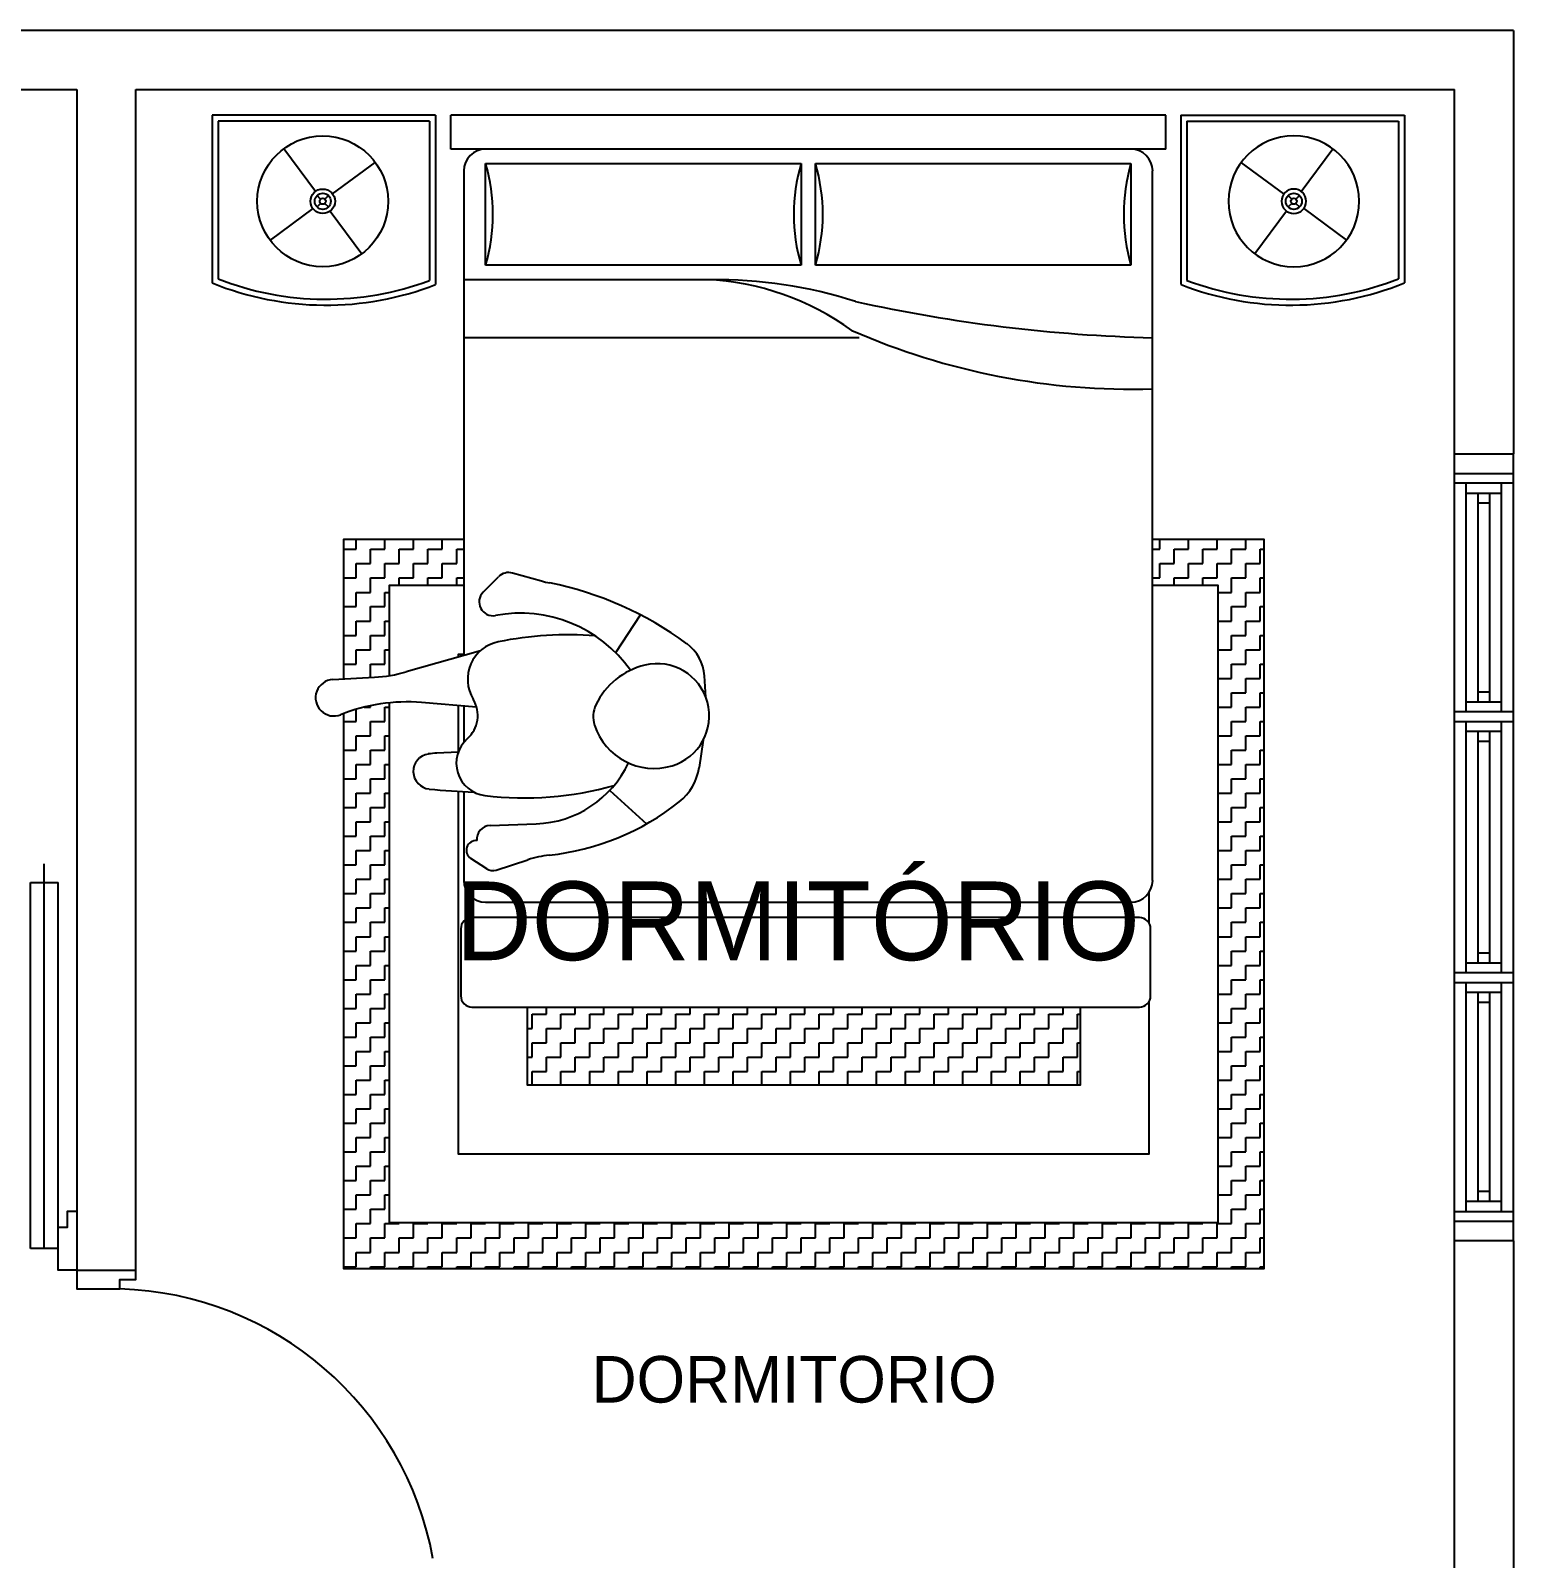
# Model space of a CAD drawing. Header units: inches. Extents: x 105.6 to 147.4, y 37.5 to 62.2.
# Drawn here: x 124.387 to 128.155, y 47.935 to 51.817 of the extents above; entities that cross this region are included whole.
import ezdxf

# ---------------------------------------------------------------- set-up
doc = ezdxf.new("R2010")
doc.units = ezdxf.units.IN
doc.header["$MEASUREMENT"] = 0
for name, color, linetype in [('detalle ventanas', 2, 'Continuous'), ('Gente', 11, 'Continuous'), ('HAMBAS', 2, 'Continuous'), ('P1', 1, 'Continuous'), ('ptyvt', 2, 'Continuous'), ('puertas y ventanas', 1, 'Continuous')]:
    doc.layers.add(name, color=color, linetype=linetype)
doc.layers.add('TEXTO', color=2, linetype='Continuous', lineweight=15)
doc.styles.add('ATT', font='archfree.shx')
doc.styles.add('STYLE1', font='archfree.shx')

# ---------------------------------------------------------------- blocks, each defined once
blk = doc.blocks.new('12PLMP01')
for p, q in [((0, 1.5), (0, 8)), ((-1.5, 0), (-8, 0)), ((1.5, 0), (8, 0)), ((0, -1.5), (0, -8))]:
    blk.add_line(p, q)
for radius in [8, 1.5]:
    blk.add_circle((0, 0), radius)
at = {"style": 'ATT'}
for tag, p, flags in [('ITEM', (12, 6), 3), ('ROOM_NUMBER', (12, -2), 1), ('DIAMETER', (12, -11), 3)]:
    blk.add_attdef(tag, p, '', height=6, dxfattribs=dict(at, flags=flags))

msp = doc.modelspace()

# ---------------------------------------------------------------- hatches: boundary and pattern name
at = {"layer": 'HAMBAS', "true_color": 0xb58f8a}
h = msp.add_hatch(dxfattribs=at)
h.set_pattern_fill('ZIGZAG', color=33, scale=0.291667, angle=720, style=0)
h.set_pattern_definition([(0, (50.8496, -7.410992), (0.036458333, 0.036458333), [0.036458333, -0.036458333]), (90, (50.88606, -7.410992), (-0.036458333, 0.036458333), [0.036458333, -0.036458333])])
h.paths.add_polyline_path([(125.6498, 49.1375), (127.0539, 49.1375), (127.0539, 49.3361), (125.6498, 49.3361)])

# ---------------------------------------------------------------- linework, layer by layer
at = {"color": 2}
msp.add_line((124.3874, 48.7223), (124.3874, 49.6523), dxfattribs=at)
at = {"layer": 'detalle ventanas', "color": 5}
for p, q in [((128.1551, 51.8175), (120.5051, 51.8175)), ((128.1551, 51.8175), (128.1551, 50.7421)), ((120.6551, 51.6675), (124.5051, 51.6675)), ((124.5051, 51.6675), (124.5051, 48.6675)), ((124.6551, 48.6675), (124.6551, 51.6675)), ((124.6551, 51.6675), (128.0051, 51.6675)), ((128.0051, 50.7421), (128.0051, 51.6675)), ((128.0051, 50.7421), (128.1551, 50.7421)), ((128.0051, 47.8175), (128.0051, 48.7421)), ((128.1551, 48.7421), (128.0051, 48.7421)), ((128.1551, 48.7421), (128.1551, 40.4175)), ((124.5051, 48.6675), (124.6551, 48.6675))]:
    msp.add_line(p, q, dxfattribs=at)
at = {"layer": 'Gente'}
for p, q in [((125.6857, 50.4188), (125.6122, 50.439)), ((125.5374, 50.3902), (125.5763, 50.4294)), ((125.8741, 50.2368), (125.9368, 50.3331)), ((125.5307, 50.2416), (125.3416, 50.1877)), ((125.1554, 50.1684), (125.2614, 50.1742)), ((126.1028, 50.124), (126.0994, 50.1776)), ((125.5207, 50.0985), (125.3808, 50.11)), ((126.0966, 50.0146), (126.0859, 49.9448)), ((125.474, 49.9836), (125.4198, 49.9814)), ((125.859, 49.8867), (125.9523, 49.8016)), ((125.5548, 49.7974), (125.6723, 49.8018)), ((125.6044, 49.8052), (125.6044, 49.8052)), ((125.6044, 49.8052), (125.6044, 49.8052)), ((125.5466, 49.6873), (125.5061, 49.7138)), ((125.5703, 49.6842), (125.651, 49.7105)), ((125.5635, 49.6878), (125.5635, 49.6878))]:
    msp.add_line(p, q, dxfattribs=at)
for centre, radius, start, end in [((125.6024, 50.4034), 0.0369, 74.6488, 135.191), ((125.7661, 50.7117), 0.3037, 254.6488, 258.7098), ((125.5359, 49.5589), 0.8718, 53.4823, 78.7098), ((125.5622, 50.3656), 0.035, 135.191, 280.5352), ((125.6314, 49.9932), 0.3438, 35.3591, 100.5352), ((125.7516, 49.4087), 0.8733, 85.358, 101.6194), ((125.5953, 50.1689), 0.0973, 101.6194, 211.1132), ((125.9888, 50.1705), 0.1109, 3.6797, 53.4823), ((125.9918, 50.0244), 0.1859, 103.6582, 154.5338), ((125.9792, 50.0762), 0.1326, 286.6404, 103.6582), ((125.158, 50.1221), 0.0464, 93.1353, 291.7806), ((125.2413, 50.5395), 0.3658, 273.1353, 285.909), ((125.3437, 49.6573), 0.4542, 85.3146, 111.7806), ((125.4435, 50.0772), 0.0801, 311.773, 31.1132), ((125.8873, 50.0741), 0.0702, 154.5338, 197.9036), ((125.9717, 50.1013), 0.1588, 197.9036, 286.6404), ((125.5519, 49.9558), 0.0827, 131.773, 262.9174), ((125.4047, 49.9349), 0.0448, 98.8442, 264.2352), ((125.428, 49.7855), 0.1961, 92.4022, 98.8442), ((125.6622, 50.0717), 0.27, 272.1383, 334.7594), ((125.9496, 49.9656), 0.138, 308.5038, 351.3134), ((125.5722, 51.5936), 1.712, 264.2352, 268.0342), ((125.6432, 50.6905), 0.823, 262.9174, 286.0136), ((125.6366, 50.359), 0.6406, 276.1348, 308.5038), ((125.5561, 49.7628), 0.0346, 92.1383, 186.3), ((125.5196, 49.7345), 0.0247, 85.0614, 236.7735), ((125.7335, 49.4572), 0.2664, 96.1348, 108.0511), ((125.5617, 49.7104), 0.0276, 236.7735, 288.0511)]:
    msp.add_arc(centre, radius, start, end, dxfattribs=at)
at = {"layer": 'HAMBAS', "color": 33, "true_color": 0xb58f8a}
for p, q in [((125.2149, 50.4994), (125.2149, 50.5248)), ((125.2878, 50.4994), (125.2878, 50.5248)), ((125.3607, 50.4994), (125.3607, 50.5248)), ((125.4336, 50.4994), (125.4336, 50.5248)), ((127.2565, 50.4994), (127.2565, 50.5248)), ((127.3295, 50.4994), (127.3295, 50.5248)), ((127.4024, 50.4994), (127.4024, 50.5248)), ((127.4753, 50.4994), (127.4753, 50.5248)), ((125.1831, 50.4994), (125.2149, 50.4994)), ((125.2513, 50.4994), (125.2878, 50.4994)), ((125.2513, 50.4629), (125.2513, 50.4994)), ((125.3242, 50.4994), (125.3607, 50.4994)), ((125.3242, 50.4629), (125.3242, 50.4994)), ((125.3972, 50.4994), (125.4336, 50.4994)), ((125.3972, 50.4629), (125.3972, 50.4994)), ((125.4701, 50.4994), (125.4884, 50.4994)), ((125.4701, 50.4629), (125.4701, 50.4994)), ((127.2384, 50.4994), (127.2565, 50.4994)), ((127.293, 50.4994), (127.3295, 50.4994)), ((127.293, 50.4629), (127.293, 50.4994)), ((127.3659, 50.4994), (127.4024, 50.4994)), ((127.3659, 50.4629), (127.3659, 50.4994)), ((127.4388, 50.4994), (127.4753, 50.4994)), ((127.4388, 50.4629), (127.4388, 50.4994)), ((127.5117, 50.4994), (127.5206, 50.4994)), ((127.5117, 50.4629), (127.5117, 50.4994)), ((125.2149, 50.4629), (125.2513, 50.4629)), ((125.2149, 50.4265), (125.2149, 50.4629)), ((125.2878, 50.4629), (125.3242, 50.4629)), ((125.2878, 50.4265), (125.2878, 50.4629)), ((125.3607, 50.4629), (125.3972, 50.4629)), ((125.3607, 50.4265), (125.3607, 50.4629)), ((125.4336, 50.4629), (125.4701, 50.4629)), ((125.4336, 50.4265), (125.4336, 50.4629)), ((127.2565, 50.4629), (127.293, 50.4629)), ((127.2565, 50.4265), (127.2565, 50.4629)), ((127.3295, 50.4629), (127.3659, 50.4629)), ((127.3295, 50.4265), (127.3295, 50.4629)), ((127.4024, 50.4629), (127.4388, 50.4629)), ((127.4024, 50.4265), (127.4024, 50.4629)), ((127.4753, 50.4629), (127.5117, 50.4629)), ((127.4753, 50.4265), (127.4753, 50.4629)), ((125.1831, 50.4265), (125.2149, 50.4265)), ((125.2513, 50.4265), (125.2878, 50.4265)), ((125.2513, 50.39), (125.2513, 50.4265)), ((125.3242, 50.4265), (125.3607, 50.4265)), ((125.3242, 50.4081), (125.3242, 50.4265)), ((125.3972, 50.4265), (125.4336, 50.4265)), ((125.3972, 50.4081), (125.3972, 50.4265)), ((125.4701, 50.4265), (125.4884, 50.4265)), ((125.4701, 50.4081), (125.4701, 50.4265)), ((127.2384, 50.4265), (127.2565, 50.4265)), ((127.293, 50.4265), (127.3295, 50.4265)), ((127.293, 50.4081), (127.293, 50.4265)), ((127.3659, 50.4265), (127.4024, 50.4265)), ((127.3659, 50.4081), (127.3659, 50.4265)), ((127.4388, 50.4265), (127.4753, 50.4265)), ((127.4388, 50.39), (127.4388, 50.4265)), ((127.5117, 50.4265), (127.5206, 50.4265)), ((127.5117, 50.39), (127.5117, 50.4265)), ((125.2149, 50.39), (125.2513, 50.39)), ((125.2149, 50.3536), (125.2149, 50.39)), ((125.2878, 50.39), (125.2998, 50.39)), ((125.2878, 50.3536), (125.2878, 50.39)), ((127.4039, 50.39), (127.4388, 50.39)), ((127.4753, 50.39), (127.5117, 50.39)), ((127.4753, 50.3536), (127.4753, 50.39)), ((125.1831, 50.3536), (125.2149, 50.3536)), ((125.2149, 50.3171), (125.2513, 50.3171)), ((125.2149, 50.2806), (125.2149, 50.3171)), ((125.2513, 50.3536), (125.2878, 50.3536)), ((125.2513, 50.3171), (125.2513, 50.3536)), ((125.2878, 50.3171), (125.2998, 50.3171)), ((125.2878, 50.2806), (125.2878, 50.3171)), ((127.4039, 50.3171), (127.4388, 50.3171)), ((127.4388, 50.3536), (127.4753, 50.3536)), ((127.4388, 50.3171), (127.4388, 50.3536)), ((127.4753, 50.3171), (127.5117, 50.3171)), ((127.4753, 50.2806), (127.4753, 50.3171)), ((127.5117, 50.3536), (127.5206, 50.3536)), ((127.5117, 50.3171), (127.5117, 50.3536)), ((125.1831, 50.2806), (125.2149, 50.2806)), ((125.2513, 50.2806), (125.2878, 50.2806)), ((125.2513, 50.2442), (125.2513, 50.2806)), ((127.4388, 50.2806), (127.4753, 50.2806)), ((127.4388, 50.2442), (127.4388, 50.2806)), ((127.5117, 50.2806), (127.5206, 50.2806)), ((127.5117, 50.2442), (127.5117, 50.2806)), ((125.2149, 50.2442), (125.2513, 50.2442)), ((125.2149, 50.2077), (125.2149, 50.2442)), ((125.2878, 50.2442), (125.2998, 50.2442)), ((125.2878, 50.2077), (125.2878, 50.2442)), ((127.4039, 50.2442), (127.4388, 50.2442)), ((127.4753, 50.2442), (127.5117, 50.2442)), ((127.4753, 50.2077), (127.4753, 50.2442)), ((125.1831, 50.2077), (125.2149, 50.2077)), ((125.2513, 50.2077), (125.2878, 50.2077)), ((125.2513, 50.1737), (125.2513, 50.2077)), ((127.4388, 50.2077), (127.4753, 50.2077)), ((127.4388, 50.1713), (127.4388, 50.2077)), ((127.5117, 50.2077), (127.5206, 50.2077)), ((127.5117, 50.1713), (127.5117, 50.2077)), ((127.4039, 50.1713), (127.4388, 50.1713)), ((127.4753, 50.1713), (127.5117, 50.1713)), ((127.4753, 50.1348), (127.4753, 50.1713)), ((127.4388, 50.1348), (127.4753, 50.1348)), ((127.4388, 50.0984), (127.4388, 50.1348)), ((127.5117, 50.1348), (127.5206, 50.1348)), ((127.5117, 50.0984), (127.5117, 50.1348)), ((125.2149, 50.0619), (125.2149, 50.0928)), ((125.2352, 50.0984), (125.2513, 50.0984)), ((125.2513, 50.0984), (125.2513, 50.102)), ((125.2878, 50.0984), (125.2998, 50.0984)), ((125.2878, 50.0619), (125.2878, 50.0984)), ((127.4039, 50.0984), (127.4388, 50.0984)), ((127.4753, 50.0984), (127.5117, 50.0984)), ((127.4753, 50.0619), (127.4753, 50.0984)), ((125.1831, 50.0619), (125.2149, 50.0619)), ((125.2513, 50.0619), (125.2878, 50.0619)), ((125.2513, 50.0254), (125.2513, 50.0619)), ((127.4388, 50.0619), (127.4753, 50.0619)), ((127.4388, 50.0254), (127.4388, 50.0619)), ((127.5117, 50.0619), (127.5206, 50.0619)), ((127.5117, 50.0254), (127.5117, 50.0619)), ((125.2149, 50.0254), (125.2513, 50.0254)), ((125.2149, 49.989), (125.2149, 50.0254)), ((125.2878, 50.0254), (125.2998, 50.0254)), ((125.2878, 49.989), (125.2878, 50.0254)), ((127.4039, 50.0254), (127.4388, 50.0254)), ((127.4753, 50.0254), (127.5117, 50.0254)), ((127.4753, 49.989), (127.4753, 50.0254)), ((125.1831, 49.989), (125.2149, 49.989)), ((125.2513, 49.989), (125.2878, 49.989)), ((125.2513, 49.9525), (125.2513, 49.989)), ((127.4388, 49.989), (127.4753, 49.989)), ((127.4388, 49.9525), (127.4388, 49.989)), ((127.5117, 49.989), (127.5206, 49.989)), ((127.5117, 49.9525), (127.5117, 49.989)), ((125.2149, 49.9525), (125.2513, 49.9525)), ((125.2149, 49.9161), (125.2149, 49.9525)), ((125.2878, 49.9525), (125.2998, 49.9525)), ((125.2878, 49.9161), (125.2878, 49.9525)), ((127.4039, 49.9525), (127.4388, 49.9525)), ((127.4753, 49.9525), (127.5117, 49.9525)), ((127.4753, 49.9161), (127.4753, 49.9525)), ((125.1831, 49.9161), (125.2149, 49.9161)), ((125.2513, 49.9161), (125.2878, 49.9161)), ((125.2513, 49.8796), (125.2513, 49.9161)), ((127.4388, 49.9161), (127.4753, 49.9161)), ((127.4388, 49.8796), (127.4388, 49.9161)), ((127.5117, 49.9161), (127.5206, 49.9161)), ((127.5117, 49.8796), (127.5117, 49.9161)), ((125.2149, 49.8796), (125.2513, 49.8796)), ((125.2149, 49.8431), (125.2149, 49.8796)), ((125.2878, 49.8796), (125.2998, 49.8796)), ((125.2878, 49.8431), (125.2878, 49.8796)), ((127.4039, 49.8796), (127.4388, 49.8796)), ((127.4753, 49.8796), (127.5117, 49.8796)), ((127.4753, 49.8431), (127.4753, 49.8796)), ((125.1831, 49.8431), (125.2149, 49.8431)), ((125.2513, 49.8431), (125.2878, 49.8431)), ((125.2513, 49.8067), (125.2513, 49.8431)), ((127.4388, 49.8431), (127.4753, 49.8431)), ((127.4388, 49.8067), (127.4388, 49.8431)), ((127.5117, 49.8431), (127.5206, 49.8431)), ((127.5117, 49.8067), (127.5117, 49.8431)), ((125.2149, 49.8067), (125.2513, 49.8067)), ((125.2149, 49.7702), (125.2149, 49.8067)), ((125.2878, 49.8067), (125.2998, 49.8067)), ((125.2878, 49.7702), (125.2878, 49.8067)), ((127.4039, 49.8067), (127.4388, 49.8067)), ((127.4753, 49.8067), (127.5117, 49.8067)), ((127.4753, 49.7702), (127.4753, 49.8067)), ((125.1831, 49.7702), (125.2149, 49.7702)), ((125.2149, 49.7338), (125.2513, 49.7338)), ((125.2149, 49.6973), (125.2149, 49.7338)), ((125.2513, 49.7702), (125.2878, 49.7702)), ((125.2513, 49.7338), (125.2513, 49.7702)), ((125.2878, 49.7338), (125.2998, 49.7338)), ((125.2878, 49.6973), (125.2878, 49.7338)), ((127.4039, 49.7338), (127.4388, 49.7338)), ((127.4388, 49.7702), (127.4753, 49.7702)), ((127.4388, 49.7338), (127.4388, 49.7702)), ((127.4753, 49.7338), (127.5117, 49.7338)), ((127.4753, 49.6973), (127.4753, 49.7338)), ((127.5117, 49.7702), (127.5206, 49.7702)), ((127.5117, 49.7338), (127.5117, 49.7702)), ((125.1831, 49.6973), (125.2149, 49.6973)), ((125.2513, 49.6973), (125.2878, 49.6973)), ((125.2513, 49.6609), (125.2513, 49.6973)), ((127.4388, 49.6973), (127.4753, 49.6973)), ((127.4388, 49.6609), (127.4388, 49.6973)), ((127.5117, 49.6973), (127.5206, 49.6973)), ((127.5117, 49.6609), (127.5117, 49.6973)), ((125.2149, 49.6609), (125.2513, 49.6609)), ((125.2149, 49.6244), (125.2149, 49.6609)), ((125.2878, 49.6609), (125.2998, 49.6609)), ((125.2878, 49.6244), (125.2878, 49.6609)), ((127.4039, 49.6609), (127.4388, 49.6609)), ((127.4753, 49.6609), (127.5117, 49.6609)), ((127.4753, 49.6244), (127.4753, 49.6609)), ((125.1831, 49.6244), (125.2149, 49.6244)), ((125.2513, 49.6244), (125.2878, 49.6244)), ((125.2513, 49.5879), (125.2513, 49.6244)), ((127.4388, 49.6244), (127.4753, 49.6244)), ((127.4388, 49.5879), (127.4388, 49.6244)), ((127.5117, 49.6244), (127.5206, 49.6244)), ((127.5117, 49.5879), (127.5117, 49.6244)), ((125.2149, 49.5879), (125.2513, 49.5879)), ((125.2149, 49.5515), (125.2149, 49.5879)), ((125.2878, 49.5879), (125.2998, 49.5879)), ((125.2878, 49.5515), (125.2878, 49.5879)), ((127.4039, 49.5879), (127.4388, 49.5879)), ((127.4753, 49.5879), (127.5117, 49.5879)), ((127.4753, 49.5515), (127.4753, 49.5879)), ((125.1831, 49.5515), (125.2149, 49.5515)), ((125.2513, 49.5515), (125.2878, 49.5515)), ((125.2513, 49.515), (125.2513, 49.5515)), ((127.4388, 49.5515), (127.4753, 49.5515)), ((127.4388, 49.515), (127.4388, 49.5515)), ((127.5117, 49.5515), (127.5206, 49.5515)), ((127.5117, 49.515), (127.5117, 49.5515)), ((125.2149, 49.515), (125.2513, 49.515)), ((125.2149, 49.4786), (125.2149, 49.515)), ((125.2878, 49.515), (125.2998, 49.515)), ((125.2878, 49.4786), (125.2878, 49.515)), ((127.4039, 49.515), (127.4388, 49.515)), ((127.4753, 49.515), (127.5117, 49.515)), ((127.4753, 49.4786), (127.4753, 49.515)), ((125.1831, 49.4786), (125.2149, 49.4786)), ((125.2513, 49.4786), (125.2878, 49.4786)), ((125.2513, 49.4421), (125.2513, 49.4786)), ((127.4388, 49.4786), (127.4753, 49.4786)), ((127.4388, 49.4421), (127.4388, 49.4786)), ((127.5117, 49.4786), (127.5206, 49.4786)), ((127.5117, 49.4421), (127.5117, 49.4786)), ((125.2149, 49.4421), (125.2513, 49.4421)), ((125.2149, 49.4056), (125.2149, 49.4421)), ((125.2878, 49.4421), (125.2998, 49.4421)), ((125.2878, 49.4056), (125.2878, 49.4421)), ((127.4039, 49.4421), (127.4388, 49.4421)), ((127.4753, 49.4421), (127.5117, 49.4421)), ((127.4753, 49.4056), (127.4753, 49.4421)), ((125.1831, 49.4056), (125.2149, 49.4056)), ((125.2513, 49.4056), (125.2878, 49.4056)), ((125.2513, 49.3692), (125.2513, 49.4056)), ((127.4388, 49.4056), (127.4753, 49.4056)), ((127.4388, 49.3692), (127.4388, 49.4056)), ((127.5117, 49.4056), (127.5206, 49.4056)), ((127.5117, 49.3692), (127.5117, 49.4056)), ((125.2149, 49.3692), (125.2513, 49.3692)), ((125.2149, 49.3327), (125.2149, 49.3692)), ((125.2878, 49.3692), (125.2998, 49.3692)), ((125.2878, 49.3327), (125.2878, 49.3692)), ((127.4039, 49.3692), (127.4388, 49.3692)), ((127.4753, 49.3692), (127.5117, 49.3692)), ((127.4753, 49.3327), (127.4753, 49.3692)), ((125.1831, 49.3327), (125.2149, 49.3327)), ((125.2513, 49.3327), (125.2878, 49.3327)), ((125.2513, 49.2963), (125.2513, 49.3327)), ((127.4388, 49.3327), (127.4753, 49.3327)), ((127.4388, 49.2963), (127.4388, 49.3327)), ((127.5117, 49.3327), (127.5206, 49.3327)), ((127.5117, 49.2963), (127.5117, 49.3327)), ((125.2149, 49.2963), (125.2513, 49.2963)), ((125.2149, 49.2598), (125.2149, 49.2963)), ((125.2878, 49.2963), (125.2998, 49.2963)), ((125.2878, 49.2598), (125.2878, 49.2963)), ((127.4039, 49.2963), (127.4388, 49.2963)), ((127.4753, 49.2963), (127.5117, 49.2963)), ((127.4753, 49.2598), (127.4753, 49.2963)), ((125.1831, 49.2598), (125.2149, 49.2598)), ((125.2513, 49.2598), (125.2878, 49.2598)), ((125.2513, 49.2234), (125.2513, 49.2598)), ((127.4388, 49.2598), (127.4753, 49.2598)), ((127.4388, 49.2234), (127.4388, 49.2598)), ((127.5117, 49.2598), (127.5206, 49.2598)), ((127.5117, 49.2234), (127.5117, 49.2598)), ((125.2149, 49.2234), (125.2513, 49.2234)), ((125.2149, 49.1869), (125.2149, 49.2234)), ((125.2878, 49.2234), (125.2998, 49.2234)), ((125.2878, 49.1869), (125.2878, 49.2234)), ((127.4039, 49.2234), (127.4388, 49.2234)), ((127.4753, 49.2234), (127.5117, 49.2234)), ((127.4753, 49.1869), (127.4753, 49.2234)), ((125.1831, 49.1869), (125.2149, 49.1869)), ((125.2513, 49.1869), (125.2878, 49.1869)), ((125.2513, 49.1504), (125.2513, 49.1869)), ((127.4388, 49.1869), (127.4753, 49.1869)), ((127.4388, 49.1504), (127.4388, 49.1869)), ((127.5117, 49.1869), (127.5206, 49.1869)), ((127.5117, 49.1504), (127.5117, 49.1869)), ((125.1831, 49.114), (125.2149, 49.114)), ((125.2149, 49.1504), (125.2513, 49.1504)), ((125.2149, 49.114), (125.2149, 49.1504)), ((125.2513, 49.114), (125.2878, 49.114)), ((125.2513, 49.0775), (125.2513, 49.114)), ((125.2878, 49.1504), (125.2998, 49.1504)), ((125.2878, 49.114), (125.2878, 49.1504)), ((127.4039, 49.1504), (127.4388, 49.1504)), ((127.4388, 49.114), (127.4753, 49.114)), ((127.4388, 49.0775), (127.4388, 49.114)), ((127.4753, 49.1504), (127.5117, 49.1504)), ((127.4753, 49.114), (127.4753, 49.1504)), ((127.5117, 49.114), (127.5206, 49.114)), ((127.5117, 49.0775), (127.5117, 49.114)), ((125.2149, 49.0775), (125.2513, 49.0775)), ((125.2149, 49.0411), (125.2149, 49.0775)), ((125.2878, 49.0775), (125.2998, 49.0775)), ((125.2878, 49.0411), (125.2878, 49.0775)), ((127.4039, 49.0775), (127.4388, 49.0775)), ((127.4753, 49.0775), (127.5117, 49.0775)), ((127.4753, 49.0411), (127.4753, 49.0775)), ((125.1831, 49.0411), (125.2149, 49.0411)), ((125.2513, 49.0411), (125.2878, 49.0411)), ((125.2513, 49.0046), (125.2513, 49.0411)), ((127.4388, 49.0411), (127.4753, 49.0411)), ((127.4388, 49.0046), (127.4388, 49.0411)), ((127.5117, 49.0411), (127.5206, 49.0411)), ((127.5117, 49.0046), (127.5117, 49.0411)), ((125.2149, 49.0046), (125.2513, 49.0046)), ((125.2149, 48.9681), (125.2149, 49.0046)), ((125.2878, 49.0046), (125.2998, 49.0046)), ((125.2878, 48.9681), (125.2878, 49.0046)), ((127.4039, 49.0046), (127.4388, 49.0046)), ((127.4753, 49.0046), (127.5117, 49.0046)), ((127.4753, 48.9681), (127.4753, 49.0046)), ((125.1831, 48.9681), (125.2149, 48.9681)), ((125.2513, 48.9681), (125.2878, 48.9681)), ((125.2513, 48.9317), (125.2513, 48.9681)), ((127.4388, 48.9681), (127.4753, 48.9681)), ((127.4388, 48.9317), (127.4388, 48.9681)), ((127.5117, 48.9681), (127.5206, 48.9681)), ((127.5117, 48.9317), (127.5117, 48.9681)), ((125.2149, 48.9317), (125.2513, 48.9317)), ((125.2149, 48.8952), (125.2149, 48.9317)), ((125.2878, 48.9317), (125.2998, 48.9317)), ((125.2878, 48.8952), (125.2878, 48.9317)), ((127.4039, 48.9317), (127.4388, 48.9317)), ((127.4753, 48.9317), (127.5117, 48.9317)), ((127.4753, 48.8952), (127.4753, 48.9317)), ((125.1831, 48.8952), (125.2149, 48.8952)), ((125.2513, 48.8952), (125.2878, 48.8952)), ((125.2513, 48.8588), (125.2513, 48.8952)), ((127.4388, 48.8952), (127.4753, 48.8952)), ((127.4388, 48.8588), (127.4388, 48.8952)), ((127.5117, 48.8952), (127.5206, 48.8952)), ((127.5117, 48.8588), (127.5117, 48.8952)), ((125.2149, 48.8588), (125.2513, 48.8588)), ((125.2149, 48.8223), (125.2149, 48.8588)), ((125.2878, 48.8588), (125.2998, 48.8588)), ((125.2878, 48.8223), (125.2878, 48.8588)), ((127.4039, 48.8588), (127.4388, 48.8588)), ((127.4753, 48.8588), (127.5117, 48.8588)), ((127.4753, 48.8223), (127.4753, 48.8588)), ((125.1831, 48.8223), (125.2149, 48.8223)), ((125.2513, 48.8223), (125.2878, 48.8223)), ((125.2513, 48.7859), (125.2513, 48.8223)), ((127.4388, 48.8223), (127.4753, 48.8223)), ((127.4388, 48.7859), (127.4388, 48.8223)), ((127.5117, 48.8223), (127.5206, 48.8223)), ((127.5117, 48.7859), (127.5117, 48.8223)), ((125.2149, 48.7859), (125.2513, 48.7859)), ((125.2149, 48.7494), (125.2149, 48.7859)), ((125.2878, 48.7859), (125.3242, 48.7859)), ((125.2878, 48.7494), (125.2878, 48.7859)), ((125.3242, 48.7859), (125.3242, 48.7875)), ((125.3607, 48.7859), (125.3972, 48.7859)), ((125.3607, 48.7494), (125.3607, 48.7859)), ((125.3972, 48.7859), (125.3972, 48.7875)), ((125.4336, 48.7859), (125.4701, 48.7859)), ((125.4336, 48.7494), (125.4336, 48.7859)), ((125.4701, 48.7859), (125.4701, 48.7875)), ((125.5065, 48.7859), (125.543, 48.7859)), ((125.5065, 48.7494), (125.5065, 48.7859)), ((125.543, 48.7859), (125.543, 48.7875)), ((125.5795, 48.7859), (125.6159, 48.7859)), ((125.5795, 48.7494), (125.5795, 48.7859)), ((125.6159, 48.7859), (125.6159, 48.7875)), ((125.6524, 48.7859), (125.6888, 48.7859)), ((125.6524, 48.7494), (125.6524, 48.7859)), ((125.6888, 48.7859), (125.6888, 48.7875)), ((125.7253, 48.7859), (125.7617, 48.7859)), ((125.7253, 48.7494), (125.7253, 48.7859)), ((125.7617, 48.7859), (125.7617, 48.7875)), ((125.7982, 48.7859), (125.8347, 48.7859)), ((125.7982, 48.7494), (125.7982, 48.7859)), ((125.8347, 48.7859), (125.8347, 48.7875)), ((125.8711, 48.7859), (125.9076, 48.7859)), ((125.8711, 48.7494), (125.8711, 48.7859)), ((125.9076, 48.7859), (125.9076, 48.7875)), ((125.944, 48.7859), (125.9805, 48.7859)), ((125.944, 48.7494), (125.944, 48.7859)), ((125.9805, 48.7859), (125.9805, 48.7875)), ((126.017, 48.7859), (126.0534, 48.7859)), ((126.017, 48.7494), (126.017, 48.7859)), ((126.0534, 48.7859), (126.0534, 48.7875)), ((126.0899, 48.7859), (126.1263, 48.7859)), ((126.0899, 48.7494), (126.0899, 48.7859)), ((126.1263, 48.7859), (126.1263, 48.7875)), ((126.1628, 48.7859), (126.1992, 48.7859)), ((126.1628, 48.7494), (126.1628, 48.7859)), ((126.1992, 48.7859), (126.1992, 48.7875)), ((126.2357, 48.7859), (126.2722, 48.7859)), ((126.2357, 48.7494), (126.2357, 48.7859)), ((126.2722, 48.7859), (126.2722, 48.7875)), ((126.3086, 48.7859), (126.3451, 48.7859)), ((126.3086, 48.7494), (126.3086, 48.7859)), ((126.3451, 48.7859), (126.3451, 48.7875)), ((126.3815, 48.7859), (126.418, 48.7859)), ((126.3815, 48.7494), (126.3815, 48.7859)), ((126.418, 48.7859), (126.418, 48.7875)), ((126.4545, 48.7859), (126.4909, 48.7859)), ((126.4545, 48.7494), (126.4545, 48.7859)), ((126.4909, 48.7859), (126.4909, 48.7875)), ((126.5274, 48.7859), (126.5638, 48.7859)), ((126.5274, 48.7494), (126.5274, 48.7859)), ((126.5638, 48.7859), (126.5638, 48.7875)), ((126.6003, 48.7859), (126.6367, 48.7859)), ((126.6003, 48.7494), (126.6003, 48.7859)), ((126.6367, 48.7859), (126.6367, 48.7875)), ((126.6732, 48.7859), (126.7097, 48.7859)), ((126.6732, 48.7494), (126.6732, 48.7859)), ((126.7097, 48.7859), (126.7097, 48.7875)), ((126.7461, 48.7859), (126.7826, 48.7859)), ((126.7461, 48.7494), (126.7461, 48.7859)), ((126.7826, 48.7859), (126.7826, 48.7875)), ((126.819, 48.7859), (126.8555, 48.7859)), ((126.819, 48.7494), (126.819, 48.7859)), ((126.8555, 48.7859), (126.8555, 48.7875)), ((126.892, 48.7859), (126.9284, 48.7859)), ((126.892, 48.7494), (126.892, 48.7859)), ((126.9284, 48.7859), (126.9284, 48.7875)), ((126.9649, 48.7859), (127.0013, 48.7859)), ((126.9649, 48.7494), (126.9649, 48.7859)), ((127.0013, 48.7859), (127.0013, 48.7875)), ((127.0378, 48.7859), (127.0742, 48.7859)), ((127.0378, 48.7494), (127.0378, 48.7859)), ((127.0742, 48.7859), (127.0742, 48.7875)), ((127.1107, 48.7859), (127.1472, 48.7859)), ((127.1107, 48.7494), (127.1107, 48.7859)), ((127.1472, 48.7859), (127.1472, 48.7875)), ((127.1836, 48.7859), (127.2201, 48.7859)), ((127.1836, 48.7494), (127.1836, 48.7859)), ((127.2201, 48.7859), (127.2201, 48.7875)), ((127.2565, 48.7859), (127.293, 48.7859)), ((127.2565, 48.7494), (127.2565, 48.7859)), ((127.293, 48.7859), (127.293, 48.7875)), ((127.3295, 48.7859), (127.3659, 48.7859)), ((127.3295, 48.7494), (127.3295, 48.7859)), ((127.3659, 48.7859), (127.3659, 48.7875)), ((127.4024, 48.7859), (127.4388, 48.7859)), ((127.4024, 48.7494), (127.4024, 48.7859)), ((127.4753, 48.7859), (127.5117, 48.7859)), ((127.4753, 48.7494), (127.4753, 48.7859)), ((125.1831, 48.7494), (125.2149, 48.7494)), ((125.2513, 48.7494), (125.2878, 48.7494)), ((125.2513, 48.7129), (125.2513, 48.7494)), ((125.3242, 48.7494), (125.3607, 48.7494)), ((125.3242, 48.7129), (125.3242, 48.7494)), ((125.3972, 48.7494), (125.4336, 48.7494)), ((125.3972, 48.7129), (125.3972, 48.7494)), ((125.4701, 48.7494), (125.5065, 48.7494)), ((125.4701, 48.7129), (125.4701, 48.7494)), ((125.543, 48.7494), (125.5795, 48.7494)), ((125.543, 48.7129), (125.543, 48.7494)), ((125.6159, 48.7494), (125.6524, 48.7494)), ((125.6159, 48.7129), (125.6159, 48.7494)), ((125.6888, 48.7494), (125.7253, 48.7494)), ((125.6888, 48.7129), (125.6888, 48.7494)), ((125.7617, 48.7494), (125.7982, 48.7494)), ((125.7617, 48.7129), (125.7617, 48.7494)), ((125.8347, 48.7494), (125.8711, 48.7494)), ((125.8347, 48.7129), (125.8347, 48.7494)), ((125.9076, 48.7494), (125.944, 48.7494)), ((125.9076, 48.7129), (125.9076, 48.7494)), ((125.9805, 48.7494), (126.017, 48.7494)), ((125.9805, 48.7129), (125.9805, 48.7494)), ((126.0534, 48.7494), (126.0899, 48.7494)), ((126.0534, 48.7129), (126.0534, 48.7494)), ((126.1263, 48.7494), (126.1628, 48.7494)), ((126.1263, 48.7129), (126.1263, 48.7494)), ((126.1992, 48.7494), (126.2357, 48.7494)), ((126.1992, 48.7129), (126.1992, 48.7494)), ((126.2722, 48.7494), (126.3086, 48.7494)), ((126.2722, 48.7129), (126.2722, 48.7494)), ((126.3451, 48.7494), (126.3815, 48.7494)), ((126.3451, 48.7129), (126.3451, 48.7494)), ((126.418, 48.7494), (126.4545, 48.7494)), ((126.418, 48.7129), (126.418, 48.7494)), ((126.4909, 48.7494), (126.5274, 48.7494)), ((126.4909, 48.7129), (126.4909, 48.7494)), ((126.5638, 48.7494), (126.6003, 48.7494)), ((126.5638, 48.7129), (126.5638, 48.7494)), ((126.6367, 48.7494), (126.6732, 48.7494)), ((126.6367, 48.7129), (126.6367, 48.7494)), ((126.7097, 48.7494), (126.7461, 48.7494)), ((126.7097, 48.7129), (126.7097, 48.7494)), ((126.7826, 48.7494), (126.819, 48.7494)), ((126.7826, 48.7129), (126.7826, 48.7494)), ((126.8555, 48.7494), (126.892, 48.7494)), ((126.8555, 48.7129), (126.8555, 48.7494)), ((126.9284, 48.7494), (126.9649, 48.7494)), ((126.9284, 48.7129), (126.9284, 48.7494)), ((127.0013, 48.7494), (127.0378, 48.7494)), ((127.0013, 48.7129), (127.0013, 48.7494)), ((127.0742, 48.7494), (127.1107, 48.7494)), ((127.0742, 48.7129), (127.0742, 48.7494)), ((127.1472, 48.7494), (127.1836, 48.7494)), ((127.1472, 48.7129), (127.1472, 48.7494)), ((127.2201, 48.7494), (127.2565, 48.7494)), ((127.2201, 48.7129), (127.2201, 48.7494)), ((127.293, 48.7494), (127.3295, 48.7494)), ((127.293, 48.7129), (127.293, 48.7494)), ((127.3659, 48.7494), (127.4024, 48.7494)), ((127.3659, 48.7129), (127.3659, 48.7494)), ((127.4388, 48.7494), (127.4753, 48.7494)), ((127.4388, 48.7129), (127.4388, 48.7494)), ((127.5117, 48.7494), (127.5206, 48.7494)), ((127.5117, 48.7129), (127.5117, 48.7494)), ((125.2149, 48.7129), (125.2513, 48.7129)), ((125.2149, 48.6765), (125.2149, 48.7129)), ((125.2878, 48.7129), (125.3242, 48.7129)), ((125.2878, 48.6765), (125.2878, 48.7129)), ((125.3607, 48.7129), (125.3972, 48.7129)), ((125.3607, 48.6765), (125.3607, 48.7129)), ((125.4336, 48.7129), (125.4701, 48.7129)), ((125.4336, 48.6765), (125.4336, 48.7129)), ((125.5065, 48.7129), (125.543, 48.7129)), ((125.5065, 48.6765), (125.5065, 48.7129)), ((125.5795, 48.7129), (125.6159, 48.7129)), ((125.5795, 48.6765), (125.5795, 48.7129)), ((125.6524, 48.7129), (125.6888, 48.7129)), ((125.6524, 48.6765), (125.6524, 48.7129)), ((125.7253, 48.7129), (125.7617, 48.7129)), ((125.7253, 48.6765), (125.7253, 48.7129)), ((125.7982, 48.7129), (125.8347, 48.7129)), ((125.7982, 48.6765), (125.7982, 48.7129)), ((125.8711, 48.7129), (125.9076, 48.7129)), ((125.8711, 48.6765), (125.8711, 48.7129)), ((125.944, 48.7129), (125.9805, 48.7129)), ((125.944, 48.6765), (125.944, 48.7129)), ((126.017, 48.7129), (126.0534, 48.7129)), ((126.017, 48.6765), (126.017, 48.7129)), ((126.0899, 48.7129), (126.1263, 48.7129)), ((126.0899, 48.6765), (126.0899, 48.7129)), ((126.1628, 48.7129), (126.1992, 48.7129)), ((126.1628, 48.6765), (126.1628, 48.7129)), ((126.2357, 48.7129), (126.2722, 48.7129)), ((126.2357, 48.6765), (126.2357, 48.7129)), ((126.3086, 48.7129), (126.3451, 48.7129)), ((126.3086, 48.6765), (126.3086, 48.7129)), ((126.3815, 48.7129), (126.418, 48.7129)), ((126.3815, 48.6765), (126.3815, 48.7129)), ((126.4545, 48.7129), (126.4909, 48.7129)), ((126.4545, 48.6765), (126.4545, 48.7129)), ((126.5274, 48.7129), (126.5638, 48.7129)), ((126.5274, 48.6765), (126.5274, 48.7129)), ((126.6003, 48.7129), (126.6367, 48.7129)), ((126.6003, 48.6765), (126.6003, 48.7129)), ((126.6732, 48.7129), (126.7097, 48.7129)), ((126.6732, 48.6765), (126.6732, 48.7129)), ((126.7461, 48.7129), (126.7826, 48.7129)), ((126.7461, 48.6765), (126.7461, 48.7129)), ((126.819, 48.7129), (126.8555, 48.7129)), ((126.819, 48.6765), (126.819, 48.7129)), ((126.892, 48.7129), (126.9284, 48.7129)), ((126.892, 48.6765), (126.892, 48.7129)), ((126.9649, 48.7129), (127.0013, 48.7129)), ((126.9649, 48.6765), (126.9649, 48.7129)), ((127.0378, 48.7129), (127.0742, 48.7129)), ((127.0378, 48.6765), (127.0378, 48.7129)), ((127.1107, 48.7129), (127.1472, 48.7129)), ((127.1107, 48.6765), (127.1107, 48.7129)), ((127.1836, 48.7129), (127.2201, 48.7129)), ((127.1836, 48.6765), (127.1836, 48.7129)), ((127.2565, 48.7129), (127.293, 48.7129)), ((127.2565, 48.6765), (127.2565, 48.7129)), ((127.3295, 48.7129), (127.3659, 48.7129)), ((127.3295, 48.6765), (127.3295, 48.7129)), ((127.4024, 48.7129), (127.4388, 48.7129)), ((127.4024, 48.6765), (127.4024, 48.7129)), ((127.4753, 48.7129), (127.5117, 48.7129)), ((127.4753, 48.6765), (127.4753, 48.7129)), ((125.1831, 48.6765), (125.2149, 48.6765)), ((125.2513, 48.6765), (125.2878, 48.6765)), ((125.2513, 48.6708), (125.2513, 48.6765)), ((125.3242, 48.6765), (125.3607, 48.6765)), ((125.3242, 48.6708), (125.3242, 48.6765)), ((125.3972, 48.6765), (125.4336, 48.6765)), ((125.3972, 48.6708), (125.3972, 48.6765)), ((125.4701, 48.6765), (125.5065, 48.6765)), ((125.4701, 48.6708), (125.4701, 48.6765)), ((125.543, 48.6765), (125.5795, 48.6765)), ((125.543, 48.6708), (125.543, 48.6765)), ((125.6159, 48.6765), (125.6524, 48.6765)), ((125.6159, 48.6708), (125.6159, 48.6765)), ((125.6888, 48.6765), (125.7253, 48.6765)), ((125.6888, 48.6708), (125.6888, 48.6765)), ((125.7617, 48.6765), (125.7982, 48.6765)), ((125.7617, 48.6708), (125.7617, 48.6765)), ((125.8347, 48.6765), (125.8711, 48.6765)), ((125.8347, 48.6708), (125.8347, 48.6765)), ((125.9076, 48.6765), (125.944, 48.6765)), ((125.9076, 48.6708), (125.9076, 48.6765)), ((125.9805, 48.6765), (126.017, 48.6765)), ((125.9805, 48.6708), (125.9805, 48.6765)), ((126.0534, 48.6765), (126.0899, 48.6765)), ((126.0534, 48.6708), (126.0534, 48.6765)), ((126.1263, 48.6765), (126.1628, 48.6765)), ((126.1263, 48.6708), (126.1263, 48.6765)), ((126.1992, 48.6765), (126.2357, 48.6765)), ((126.1992, 48.6708), (126.1992, 48.6765)), ((126.2722, 48.6765), (126.3086, 48.6765)), ((126.2722, 48.6708), (126.2722, 48.6765)), ((126.3451, 48.6765), (126.3815, 48.6765)), ((126.3451, 48.6708), (126.3451, 48.6765)), ((126.418, 48.6765), (126.4545, 48.6765)), ((126.418, 48.6708), (126.418, 48.6765)), ((126.4909, 48.6765), (126.5274, 48.6765)), ((126.4909, 48.6708), (126.4909, 48.6765)), ((126.5638, 48.6765), (126.6003, 48.6765)), ((126.5638, 48.6708), (126.5638, 48.6765)), ((126.6367, 48.6765), (126.6732, 48.6765)), ((126.6367, 48.6708), (126.6367, 48.6765)), ((126.7097, 48.6765), (126.7461, 48.6765)), ((126.7097, 48.6708), (126.7097, 48.6765)), ((126.7826, 48.6765), (126.819, 48.6765)), ((126.7826, 48.6708), (126.7826, 48.6765)), ((126.8555, 48.6765), (126.892, 48.6765)), ((126.8555, 48.6708), (126.8555, 48.6765)), ((126.9284, 48.6765), (126.9649, 48.6765)), ((126.9284, 48.6708), (126.9284, 48.6765)), ((127.0013, 48.6765), (127.0378, 48.6765)), ((127.0013, 48.6708), (127.0013, 48.6765)), ((127.0742, 48.6765), (127.1107, 48.6765)), ((127.0742, 48.6708), (127.0742, 48.6765)), ((127.1472, 48.6765), (127.1836, 48.6765)), ((127.1472, 48.6708), (127.1472, 48.6765)), ((127.2201, 48.6765), (127.2565, 48.6765)), ((127.2201, 48.6708), (127.2201, 48.6765)), ((127.293, 48.6765), (127.3295, 48.6765)), ((127.293, 48.6708), (127.293, 48.6765)), ((127.3659, 48.6765), (127.4024, 48.6765)), ((127.3659, 48.6708), (127.3659, 48.6765)), ((127.4388, 48.6765), (127.4753, 48.6765)), ((127.4388, 48.6708), (127.4388, 48.6765)), ((127.5117, 48.6765), (127.5206, 48.6765)), ((127.5117, 48.6708), (127.5117, 48.6765))]:
    msp.add_line(p, q, dxfattribs=at)
for points in [[(127.2384, 50.5248), (127.5206, 50.5248), (127.5206, 48.6708), (125.1831, 48.6708), (125.1831, 50.0822)], [(125.1831, 50.1699), (125.1831, 50.5248), (125.4884, 50.5248)], [(127.2384, 50.4081), (127.4039, 50.4081), (127.4039, 48.7875), (125.2998, 48.7875), (125.2998, 50.1094)], [(125.2998, 50.1784), (125.2998, 50.4081), (125.4884, 50.4081)], [(125.4748, 50.2256), (125.4748, 50.2331), (125.4884, 50.2331)], [(125.4748, 49.9857), (125.4748, 50.1023)], [(127.2289, 49.3496), (127.2289, 48.9625), (125.4748, 48.9625), (125.4748, 49.8844)], [(127.2289, 49.6268), (127.2289, 49.55)], [(127.0539, 49.3361), (127.0539, 49.1375), (125.6498, 49.1375), (125.6498, 49.3361)]]:
    msp.add_lwpolyline(points, dxfattribs=at)
msp.add_lwpolyline([(127.2332, 49.3645), (127.2332, 49.535, 0.414214), (127.2047, 49.5635), (125.509, 49.5635, 0.414214), (125.4806, 49.535), (125.4806, 49.3645, 0.414214), (125.509, 49.3361), (127.2047, 49.3361, 0.414214)], format="xyb", close=True, dxfattribs=at)
at = {"layer": 'P1'}
for p, q in [((124.8488, 51.6026), (124.8488, 51.1762)), ((125.4165, 51.6026), (124.8488, 51.6026)), ((125.4165, 51.6026), (125.4165, 51.1718)), ((127.2718, 51.6023), (125.4551, 51.6023)), ((125.4551, 51.5161), (125.4551, 51.6023)), ((127.2718, 51.5161), (127.2718, 51.6023)), ((127.2718, 51.5161), (127.2718, 51.6023)), ((127.3104, 51.6026), (127.8781, 51.6026)), ((127.3104, 51.6026), (127.3104, 51.1718)), ((127.8781, 51.6026), (127.8781, 51.1762)), ((124.8639, 51.5875), (124.8639, 51.1864)), ((125.4014, 51.5875), (124.8639, 51.5875)), ((125.4014, 51.5875), (125.4014, 51.1822)), ((127.3255, 51.5875), (127.863, 51.5875)), ((127.3255, 51.5875), (127.3255, 51.1822)), ((127.863, 51.5875), (127.863, 51.1864)), ((127.2718, 51.5161), (125.4551, 51.5161)), ((125.4884, 51.4608), (125.4884, 50.2295)), ((125.5437, 51.4793), (126.345, 51.4793)), ((125.5437, 51.2213), (125.5437, 51.4793)), ((126.345, 51.4793), (126.345, 51.2213)), ((126.3819, 51.4793), (127.1832, 51.4793)), ((126.3819, 51.2213), (126.3819, 51.4793)), ((127.1832, 51.4793), (127.1832, 51.2213)), ((127.2384, 49.6578), (127.2384, 51.4608)), ((127.2384, 49.6578), (127.2384, 51.4608)), ((125.1243, 51.3891), (125.1153, 51.3982)), ((125.1243, 51.3782), (125.1153, 51.3692)), ((125.1352, 51.3891), (125.1443, 51.3982)), ((125.1352, 51.3782), (125.1443, 51.3692)), ((127.5917, 51.3891), (127.5826, 51.3982)), ((127.5917, 51.3782), (127.5826, 51.3692)), ((127.6025, 51.3891), (127.6116, 51.3982)), ((127.6025, 51.3782), (127.6116, 51.3692)), ((126.345, 51.2213), (125.5437, 51.2213)), ((127.1832, 51.2213), (126.3819, 51.2213)), ((126.1146, 51.1844), (125.4884, 51.1844)), ((126.4924, 51.037), (125.4884, 51.037)), ((125.4884, 50.1012), (125.4884, 50.0088)), ((125.4884, 49.8837), (125.4884, 49.6578)), ((125.5437, 49.6025), (127.1832, 49.6025))]:
    msp.add_line(p, q, dxfattribs=at)
for centre, radius in [((125.1298, 51.3837), 0.0205), ((127.5971, 51.3837), 0.0205), ((125.1298, 51.3837), 0.00768), ((127.5971, 51.3837), 0.00768)]:
    msp.add_circle(centre, radius, dxfattribs=at)
for centre, radius, start, end in [((125.5437, 51.4608), 0.0553, 90, 180), ((127.1832, 51.4608), 0.0553, 0, 90), ((125.1014, 51.3503), 0.4607, 343.7398, 16.2602), ((126.7873, 51.3503), 0.4607, 163.7398, 196.2602), ((125.9396, 51.3503), 0.4607, 343.7398, 16.2602), ((127.6255, 51.3503), 0.4607, 163.7398, 196.2602), ((125.1381, 51.8899), 0.7701, 247.9322, 291.1906), ((125.1381, 51.8899), 0.755, 248.7021, 290.4079), ((126.0754, 50.5076), 0.6775, 53.9597, 87.4602), ((126.1296, 50.0279), 1.1566, 72.1966, 90.7418), ((127.5888, 51.8899), 0.7701, 248.8094, 292.0678), ((127.5888, 51.8899), 0.755, 249.5921, 291.2979), ((127.3414, 55.0217), 3.9861, 257.5671, 268.5196), ((127.1866, 52.6818), 1.7756, 246.3412, 271.6743), ((125.5437, 49.6578), 0.0553, 180, 270), ((127.1832, 49.6578), 0.0553, 270, 0)]:
    msp.add_arc(centre, radius, start, end, dxfattribs=at)
at = {"layer": 'ptyvt', "color": 1, "linetype": 'Continuous'}
msp.add_line((124.4224, 48.7223), (124.4224, 49.7001), dxfattribs=at)
at = {"layer": 'ptyvt', "linetype": 'Continuous'}
for p, q in [((124.3874, 49.6523), (124.4574, 49.6523)), ((124.4574, 48.7223), (124.4574, 49.6523)), ((124.3874, 48.7223), (124.3874, 49.5723)), ((124.4574, 48.7223), (124.3874, 48.7223))]:
    msp.add_line(p, q, dxfattribs=at)
at = {"layer": 'ptyvt', "color": 1, "linetype": 'Continuous'}
msp.add_arc((124.5888, 47.7858), 0.8345, 10.3096, 88.2264, dxfattribs=at)
at = {"layer": 'puertas y ventanas'}
for p, q in [((128.0051, 48.7421), (128.0051, 50.7421)), ((128.1551, 48.7421), (128.1551, 50.7421)), ((128.0051, 50.6921), (128.1551, 50.6921)), ((128.0051, 50.668), (128.1551, 50.668)), ((128.0351, 50.0861), (128.0351, 50.6671)), ((128.1251, 50.0861), (128.1251, 50.6671)), ((128.0351, 50.6421), (128.1251, 50.6421)), ((128.0651, 50.1111), (128.0651, 50.6421)), ((128.0951, 50.1111), (128.0951, 50.6421)), ((128.0651, 50.6171), (128.0951, 50.6171)), ((128.0951, 50.1361), (128.0651, 50.1361)), ((128.1551, 50.0861), (128.0051, 50.0861)), ((128.1251, 50.1111), (128.0351, 50.1111)), ((128.1551, 50.0611), (128.0051, 50.0611)), ((128.0351, 49.423), (128.0351, 50.0611)), ((128.1251, 49.423), (128.1251, 50.0611)), ((128.1251, 50.0361), (128.0351, 50.0361)), ((128.0651, 49.448), (128.0651, 50.0361)), ((128.0951, 50.0111), (128.0651, 50.0111)), ((128.0951, 49.448), (128.0951, 50.0361)), ((128.0951, 49.473), (128.0651, 49.473)), ((128.1551, 49.423), (128.0051, 49.423)), ((128.1251, 49.448), (128.0351, 49.448)), ((128.1551, 49.398), (128.0051, 49.398)), ((128.0351, 48.8171), (128.0351, 49.398)), ((128.1251, 48.8171), (128.1251, 49.398)), ((128.1251, 49.373), (128.0351, 49.373)), ((128.0651, 48.8421), (128.0651, 49.373)), ((128.0951, 49.348), (128.0651, 49.348)), ((128.0951, 48.8421), (128.0951, 49.373)), ((128.1251, 48.8421), (128.0351, 48.8421)), ((128.0951, 48.8671), (128.0651, 48.8671)), ((128.0051, 48.8171), (128.1551, 48.8171)), ((128.0051, 48.7921), (128.1551, 48.7921))]:
    msp.add_line(p, q, dxfattribs=at)
at = {"layer": 'puertas y ventanas', "color": 2}
for points in [[(124.5051, 48.6675), (124.4574, 48.6675), (124.4574, 48.7771), (124.4812, 48.7771), (124.4812, 48.8175), (124.5051, 48.8175)], [(124.5051, 48.6675), (124.5051, 48.6199), (124.6146, 48.6199), (124.6146, 48.6437), (124.6551, 48.6437), (124.6551, 48.6675)]]:
    msp.add_lwpolyline(points, dxfattribs=at)

# ---------------------------------------------------------------- block references
at = {"layer": 'P1', "yscale": 0.02077980093167753, "zscale": 0.02077980093168211}
for p, xscale, rotation in [((125.1298, 51.3837), 0.02077980093170178, 36.51265632548176), ((127.5971, 51.3837), -0.0207798009316104, 323.4873436743317)]:
    msp.add_blockref('12PLMP01', p, dxfattribs=dict(at, xscale=xscale, rotation=rotation))

# ---------------------------------------------------------------- texts
at = {"layer": 'TEXTO'}
msp.add_text('DORMITÓRIO', height=0.2, dxfattribs=at).set_placement((125.4677, 49.4553))
at = {"layer": 'TEXTO', "style": 'STYLE1'}
msp.add_text('DORMITORIO', height=0.1184, dxfattribs=at).set_placement((125.8129, 48.3311))

doc.saveas('drawing.dxf')
